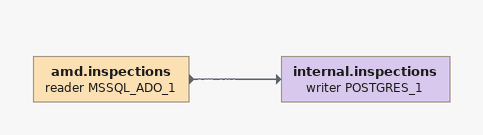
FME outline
amd.inspections (reader MSSQL_ADO_1)
    -> internal.inspections (writer POSTGRES_1)
internal.inspections (writer POSTGRES_1)
